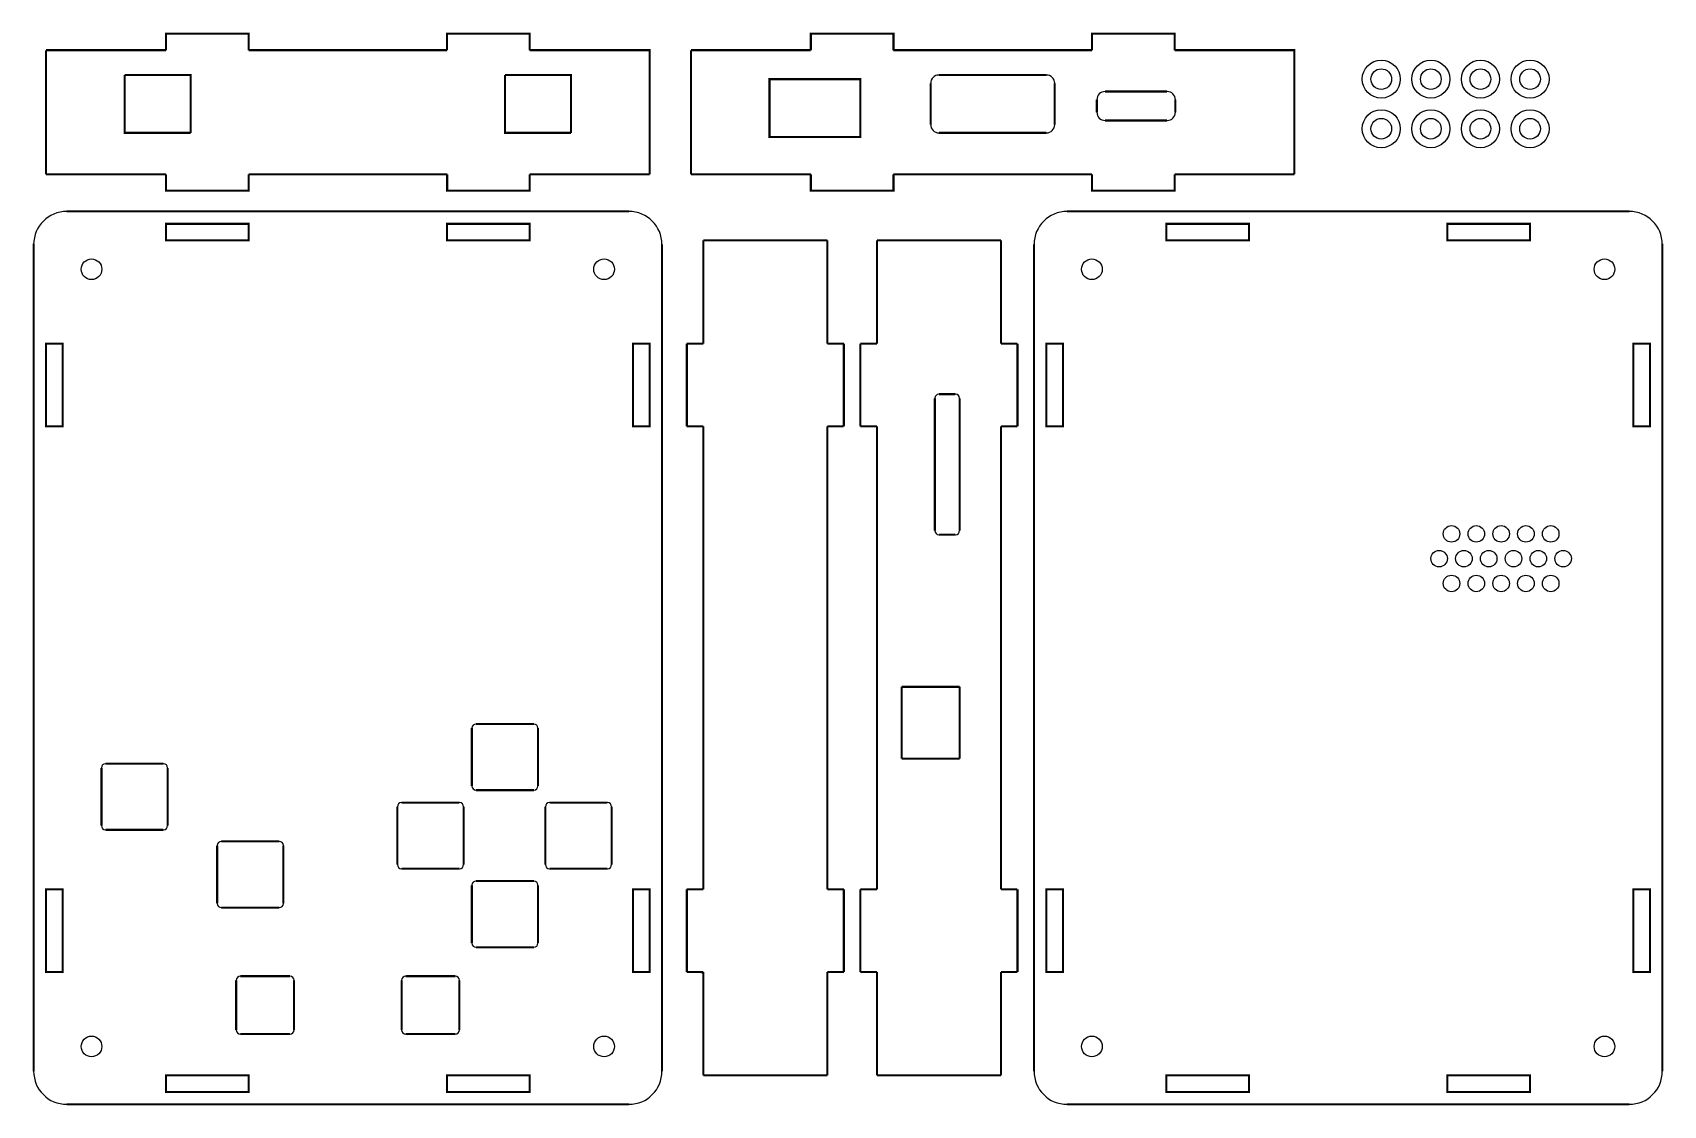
# Model space of a CAD drawing. Header units: millimetres. Extents: x 0 to 197, y 0 to 130.
import ezdxf

# ---------------------------------------------------------------- set-up
doc = ezdxf.new("R2010")
doc.units = ezdxf.units.MM
doc.layers.add('BoardOutLine', color=7, linetype='Continuous', true_color=0xff00ff)

msp = doc.modelspace()

# ---------------------------------------------------------------- linework, layer by layer
at = {"layer": 'BoardOutLine', "const_width": 0.254}
for points in [[(16, 127.5), (16, 129.5), (26, 129.5), (26, 127.5)], [(50.01, 127.5), (50.01, 129.5), (60, 129.5), (60, 127.5)], [(94, 127.5), (94, 129.5), (104, 129.5), (104, 127.5)], [(128.01, 127.5), (128.01, 129.5), (138, 129.5), (138, 127.5)], [(1.5, 127.5), (1.5, 112.5)], [(1.5, 127.5), (16, 127.5)], [(26, 127.5), (50.01, 127.5)], [(60, 127.5), (74.5, 127.5), (74.5, 112.5)], [(79.5, 127.5), (79.5, 112.5)], [(79.5, 127.5), (94, 127.5)], [(104, 127.5), (128.01, 127.5)], [(138, 127.5), (152.5, 127.5), (152.5, 112.5)], [(19, 117.5), (19, 124.5), (11, 124.5)], [(11, 124.5), (11, 117.5), (19, 117.5)], [(65, 117.5), (65, 124.5), (57, 124.5)], [(57, 124.5), (57, 117.5), (65, 117.5)], [(122.5, 124.5), (109.5, 124.5)], [(108.5, 123.5), (108.5, 118.5)], [(123.5, 118.5), (123.5, 123.5)], [(129.6, 122.5), (137.1, 122.5)], [(128.6, 120), (128.6, 121.5)], [(138.1, 121.5), (138.1, 120)], [(137.1, 119), (129.6, 119)], [(109.5, 117.5), (122.5, 117.5)], [(1.5, 112.5), (16.01, 112.5)], [(16.01, 112.5), (16.01, 110.5), (26, 110.5), (26, 112.5)], [(26, 112.5), (50.02, 112.5)], [(50.02, 112.5), (50.02, 110.5), (60, 110.5), (60, 112.5)], [(60, 112.5), (74.5, 112.5)], [(79.5, 112.5), (94.01, 112.5)], [(94.01, 112.5), (94.01, 110.5), (104, 110.5), (104, 112.5)], [(104, 112.5), (128.02, 112.5)], [(128.02, 112.5), (128.02, 110.5), (138, 110.5), (138, 112.5)], [(138, 112.5), (152.5, 112.5)], [(72, 108), (4, 108)], [(125, 108), (193, 108)], [(96, 104.5), (81, 104.5)], [(81, 92), (81, 104.5)], [(96, 104.5), (96, 92.01)], [(117, 104.5), (102, 104.5)], [(102, 92), (102, 104.5)], [(117, 104.5), (117, 92)], [(0, 104.1), (0, 4)], [(76, 104), (76, 4)], [(121, 104), (121, 4)], [(197, 104.1), (197, 4)], [(79, 92), (81, 92)], [(79, 82), (79, 92)], [(96, 92.01), (98, 92)], [(98, 92), (98, 82)], [(100, 92), (102, 92)], [(100, 82), (100, 92)], [(119, 92), (117, 92)], [(119, 92), (119, 82)], [(109, 69.4), (109, 85.4)], [(109.5, 85.9), (111.5, 85.9)], [(112, 85.4), (112, 69.4)], [(79, 82), (81, 82)], [(81, 26), (81, 82)], [(96, 82), (96, 26.01)], [(97.98, 82), (96, 82)], [(100, 82), (102, 82)], [(102, 26), (102, 82)], [(119, 82), (117, 82)], [(117, 82), (117, 26)], [(109.5, 68.9), (111.5, 68.9)], [(105, 41.8), (105, 50.5)], [(105, 50.5), (112, 50.5)], [(112, 50.5), (112, 41.8)], [(53, 45.5), (53, 38.5)], [(60.5, 46), (53.5, 46)], [(61, 38.5), (61, 45.5)], [(112, 41.8), (105, 41.8)], [(8.2, 40.7), (8.2, 33.7)], [(15.7, 41.2), (8.7, 41.2)], [(16.2, 33.7), (16.2, 40.7)], [(53.5, 38), (60.5, 38)], [(44, 36), (44, 29)], [(51.5, 36.5), (44.5, 36.5)], [(52, 29), (52, 36)], [(61.9, 36), (61.9, 29)], [(69.4, 36.5), (62.4, 36.5)], [(69.9, 29), (69.9, 36)], [(8.7, 33.2), (15.7, 33.2)], [(29.7, 31.8), (22.7, 31.8)], [(22.2, 31.3), (22.2, 24.3)], [(30.2, 24.3), (30.2, 31.3)], [(44.5, 28.5), (51.5, 28.5)], [(62.4, 28.5), (69.4, 28.5)], [(53, 26.5), (53, 19.5)], [(60.5, 27), (53.5, 27)], [(61, 19.5), (61, 26.5)], [(79, 26), (81, 26)], [(79, 16), (79, 26)], [(96, 26.01), (98, 26)], [(98, 26), (98, 16)], [(100, 26), (102, 26)], [(100, 16), (100, 26)], [(119, 26), (117, 26)], [(119, 26), (119, 16)], [(22.7, 23.8), (29.7, 23.8)], [(53.5, 19), (60.5, 19)], [(81, 15.99), (79, 16)], [(81, 3.5), (81, 15.99)], [(96, 16), (96, 3.5)], [(98, 16), (96, 16)], [(100, 16), (102, 16)], [(102, 3.5), (102, 16)], [(117, 16), (117, 3.5)], [(119, 16), (117, 16)], [(24.5, 9), (24.5, 15)], [(25, 15.5), (31, 15.5)], [(31.5, 15), (31.5, 9)], [(44.5, 9), (44.5, 15)], [(45, 15.5), (51, 15.5)], [(51.5, 15), (51.5, 9)], [(31, 8.5), (25, 8.5)], [(51, 8.5), (45, 8.5)], [(96, 3.5), (81, 3.5)], [(117, 3.5), (102, 3.5)], [(4, 0), (72, 0)], [(193, 0), (125, 0)]]:
    msp.add_lwpolyline(points, dxfattribs=at)
for points in [[(89, 123), (89, 124), (100, 124), (100, 117), (89, 117), (89, 123)], [(26, 106.5), (16, 106.5), (16, 104.5), (26, 104.5), (26, 106.5)], [(60, 106.5), (50, 106.5), (50, 104.5), (60, 104.5), (60, 106.5)], [(137, 106.5), (147, 106.5), (147, 104.5), (137, 104.5), (137, 106.5)], [(171, 106.5), (181, 106.5), (181, 104.5), (171, 104.5), (171, 106.5)], [(3.5, 82), (3.5, 92), (1.5, 92), (1.5, 82), (3.5, 82)], [(74.5, 82), (74.5, 92), (72.5, 92), (72.5, 82), (74.5, 82)], [(122.5, 82), (122.5, 92), (124.5, 92), (124.5, 82), (122.5, 82)], [(193.5, 82), (193.5, 92), (195.5, 92), (195.5, 82), (193.5, 82)], [(3.5, 16), (3.5, 26), (1.5, 26), (1.5, 16), (3.5, 16)], [(74.5, 16), (74.5, 26), (72.5, 26), (72.5, 16), (74.5, 16)], [(122.5, 16), (122.5, 26), (124.5, 26), (124.5, 16), (122.5, 16)], [(193.5, 16), (193.5, 26), (195.5, 26), (195.5, 16), (193.5, 16)], [(26, 3.5), (16, 3.5), (16, 1.5), (26, 1.5), (26, 3.5)], [(60, 3.5), (50, 3.5), (50, 1.5), (60, 1.5), (60, 3.5)], [(137, 3.5), (147, 3.5), (147, 1.5), (137, 1.5), (137, 3.5)], [(171, 3.5), (181, 3.5), (181, 1.5), (171, 1.5), (171, 3.5)]]:
    msp.add_lwpolyline(points, close=True, dxfattribs=at)
at = {"layer": 'BoardOutLine'}
for centre, radius in [((163, 124), 2.3), ((169, 124), 2.3), ((175, 124), 2.3), ((181, 124), 2.3), ((163, 124), 1.25), ((169, 124), 1.25), ((175, 124), 1.25), ((181, 124), 1.25), ((163, 118), 2.3), ((163, 118), 1.25), ((169, 118), 2.3), ((169, 118), 1.25), ((175, 118), 2.3), ((175, 118), 1.25), ((181, 118), 2.3), ((181, 118), 1.25), ((7, 101), 1.25), ((69, 101), 1.25), ((128, 101), 1.25), ((190, 101), 1.25), ((171.5, 69), 1), ((174.5, 69), 1), ((177.5, 69), 1), ((180.5, 69), 1), ((183.5, 69), 1), ((170, 66), 1), ((173, 66), 1), ((176, 66), 1), ((179, 66), 1), ((182, 66), 1), ((185, 66), 1), ((171.5, 63), 1), ((174.5, 63), 1), ((177.5, 63), 1), ((180.5, 63), 1), ((183.5, 63), 1), ((7, 7), 1.25), ((69, 7), 1.25), ((128, 7), 1.25), ((190, 7), 1.25)]:
    msp.add_circle(centre, radius, dxfattribs=at)
for centre, radius, start, end in [((109.5, 123.5), 1, 90, 180), ((122.5, 123.5), 1, 0, 90), ((129.6, 121.5), 1, 90, 180), ((137.1, 121.5), 1, 0, 90), ((109.5, 118.5), 1, 180, 270), ((122.5, 118.5), 1, 270, 0), ((129.6, 120), 1, 180, 270), ((137.1, 120), 1, 270, 0), ((4, 104), 4, 90, 180), ((72, 104), 4, 0, 90), ((125, 104), 4, 90, 179.9996), ((193, 104), 4, 0, 90), ((109.5, 85.4), 0.5, 90, 179.9971), ((111.5, 85.4), 0.5, 0, 90), ((109.5, 69.4), 0.5, 180, 270), ((111.5, 69.4), 0.5, 270, 359.9971), ((53.5, 45.5), 0.5, 90, 180), ((60.5, 45.5), 0.5, 0, 90), ((8.7, 40.7), 0.5, 90, 180), ((15.7, 40.7), 0.5, 0, 90), ((53.5, 38.5), 0.5, 180, 270), ((60.5, 38.5), 0.5, 270, 360), ((44.5, 36), 0.5, 90, 180), ((51.5, 36), 0.5, 0, 90), ((62.4, 36), 0.5, 90, 180), ((69.4, 36), 0.5, 0, 90), ((8.7, 33.7), 0.5, 180, 270), ((15.7, 33.7), 0.5, 270, 360), ((22.7, 31.3), 0.5, 90, 180), ((29.7, 31.3), 0.5, 0, 90), ((44.5, 29), 0.5, 180, 270), ((51.5, 29), 0.5, 270, 360), ((62.4, 29), 0.5, 180, 270), ((69.4, 29), 0.5, 270, 360), ((53.5, 26.5), 0.5, 90, 180), ((60.5, 26.5), 0.5, 0, 90), ((22.7, 24.3), 0.5, 180, 270), ((29.7, 24.3), 0.5, 270, 360), ((53.5, 19.5), 0.5, 180, 270), ((60.5, 19.5), 0.5, 270, 360), ((25, 15), 0.5, 90, 180), ((31, 15), 0.5, 360, 90), ((45, 15), 0.5, 90, 180), ((51, 15), 0.5, 360, 90), ((25, 9), 0.5, 180.0029, 270), ((31, 9), 0.5, 270, 359.9971), ((45, 9), 0.5, 180.0029, 270), ((51, 9), 0.5, 270, 359.9971), ((4, 4), 4, 180, 270), ((72, 4), 4, 270, 0), ((125, 4), 4, 180, 270), ((193, 4), 4, 270, 0), ((56.1, 3.5), 0.0000254, 270, 0)]:
    msp.add_arc(centre, radius, start, end, dxfattribs=at)

doc.saveas('drawing.dxf')
